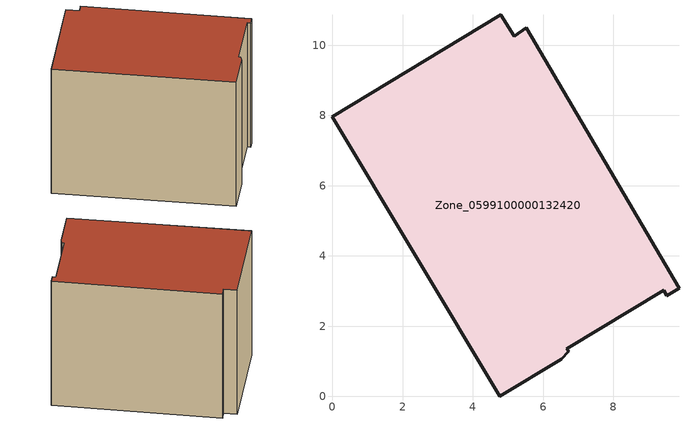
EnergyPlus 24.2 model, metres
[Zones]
Zone_0599100000132420
 floor ground (C_G): 6.72,1.29 6.51,1.05 4.76,0 0,7.97 4.8,10.87 5.17,10.26 5.52,10.5 9.87,3.08 9.52,2.87 9.44,3.02 6.68,1.36 z0
 wall outside (C_F): 5.17,10.26 4.8,10.87 0,7.97 4.76,0 6.51,1.05 6.72,1.29 6.68,1.36 9.44,3.02 9.52,2.87 9.87,3.08 5.52,10.5 5.17,10.26 z0:7.28
 roof outside (C_R): 6.51,1.05 6.72,1.29 6.68,1.36 9.44,3.02 9.52,2.87 9.87,3.08 5.52,10.5 5.17,10.26 4.8,10.87 0,7.97 4.76,0 z7.28
[BUILDING]
Pand.0599100000132420: North Axis=0; Terrain=City; Loads Convergence Tolerance Value=0.04; Temperature Convergence Tolerance Value=0.4; Solar Distribution=FullExterior; Maximum Number of Warmup Days=25; Minimum Number of Warmup Days=1
[Site:Location]
Rotterdam.The.Hague.AP_ZH_NLD Design_Conditions: Latitude=51.96; Longitude=4.45; Time Zone=1; Elevation=-4.5
[SITE:GROUNDTEMPERATURE:BUILDINGSURFACE]
18, 18, 18, 18, 18, 18, 18, 18, 18, 18, 18, 18
[MATERIAL] Thermal Absorptance=0.9; Solar Absorptance=0.7; Visible Absorptance=0.7
Name | Roughness | Thickness | Conductivity | Density | Specific Heat
G.TI.1946 | MediumSmooth | 0.15 | 1 | 540 | 1210
F.TI.1946 | Rough | 0.3 | 0.857143 | 1920 | 840
R.TI.1946 | MediumRough | 0.2 | 0.1 | 1500 | 1000
[CONSTRUCTION]
C_G: G.TI.1946
C_F: F.TI.1946
C_R: R.TI.1946
[ZONE]
Zone_0599100000132420: Type=1; Multiplier=1; Ceiling Height=Autocalculate; Volume=Autocalculate; Floor Area=autocalculate; Part of Total Floor Area=Yes
[ZONEINFILTRATION:DESIGNFLOWRATE]
Infil_Zone_0599100000132420: Zone or ZoneList or Space or SpaceList=Zone_0599100000132420; Schedule=AlwaysOn; Design Flow Rate Calculation Method=Flow/Area; Flow Rate per Floor Area=0.003; Constant Term Coefficient=1; Temperature Term Coefficient=0; Velocity Term Coefficient=0; Velocity Squared Term Coefficient=0
[HVACTEMPLATE:ZONE:IDEALLOADSAIRSYSTEM]
Zone_0599100000132420: Maximum Heating Supply Air Temperature=50; Minimum Cooling Supply Air Temperature=13; Maximum Heating Supply Air Humidity Ratio=0.0156; Minimum Cooling Supply Air Humidity Ratio=0.0077; Heating Limit=NoLimit; Cooling Limit=NoLimit; Dehumidification Control Type=ConstantSensibleHeatRatio; Cooling Sensible Heat Ratio=0.7; Dehumidification Setpoint=60; Humidification Control Type=None; Humidification Setpoint=30; Outdoor Air Method=None; Outdoor Air Flow Rate per Person=0.00944; Outdoor Air Flow Rate per Zone Floor Area=0; Outdoor Air Flow Rate per Zone=0; Demand Controlled Ventilation Type=None; Outdoor Air Economizer Type=NoEconomizer; Heat Recovery Type=None; Sensible Heat Recovery Effectiveness=0.7; Latent Heat Recovery Effectiveness=0.65
[ZONECONTROL:THERMOSTAT]
ThermostatControl_Zone_0599100000132420: Zone or ZoneList=Zone_0599100000132420; Control Type Schedule=DualSetpointControlType; Control 1=Thermostat_Zone_0599100000132420; Temperature Difference Between Cutout And Setpoint=0
[THERMOSTATSETPOINT:DUALSETPOINT]
Thermostat_Zone_0599100000132420: Heating Setpoint Temperature Schedule=HeatingSetpoint_Zone_0599100000132420; Cooling Setpoint Temperature Schedule=CoolingSetpoint_Zone_0599100000132420
[SCHEDULE:COMPACT]
HeatingSetpoint_Zone_0599100000132420: Through: 12/31, For: AllDays, Until: 24:00, 21
CoolingSetpoint_Zone_0599100000132420: Through: 12/31, For: AllDays, Until: 24:00, 24
DualSetpointControlType: Through: 12/31, For: AllDays, Until: 24:00, 4
AlwaysOn: Through: 12/31, For: AllDays, Until: 24:00, 1
